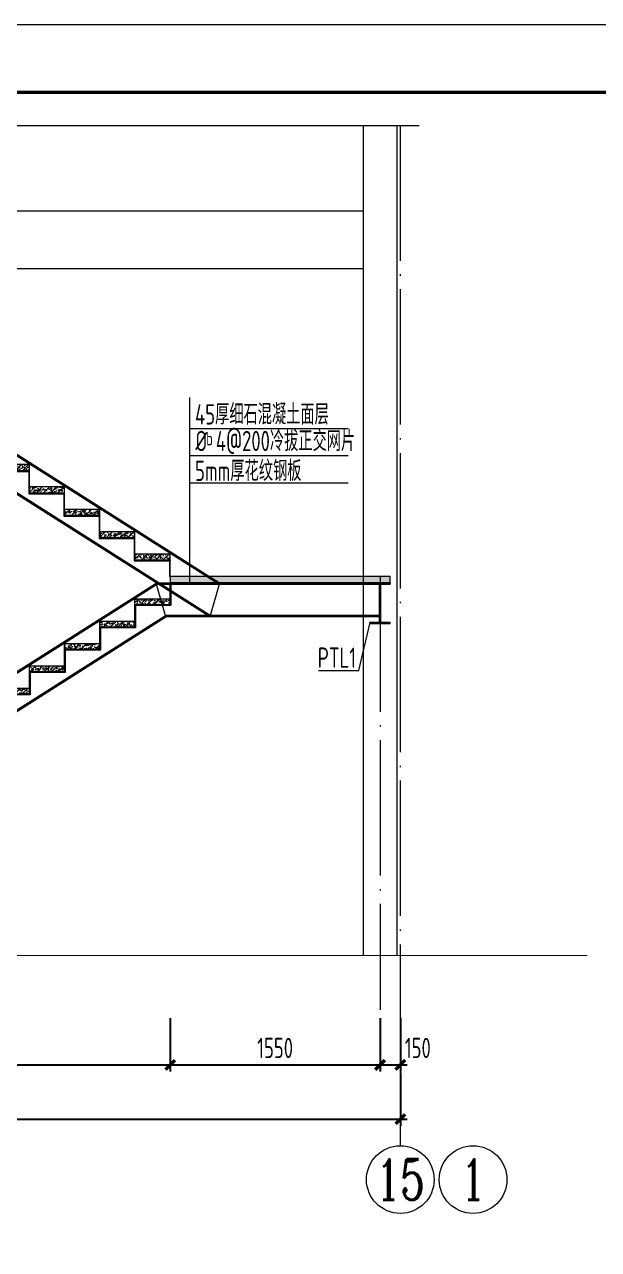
# Model space of a CAD drawing. Header units: millimetres. Extents: x 19781 to 898973, y -947928 to -267362.
# Drawn here: x 594010 to 602490, y -406059 to -387961 of the extents above; entities that cross this region are included whole.
import ezdxf
from ezdxf.enums import TextEntityAlignment as Align

# ---------------------------------------------------------------- set-up
doc = ezdxf.new("R2010")
doc.units = ezdxf.units.MM
doc.header["$LTSCALE"] = 100
doc.linetypes.add('DOTE', pattern=[2.42, 2, -0.2, 0.02, -0.2])
doc.layers.get('0').update_dxf_attribs({"lineweight": 18})
for name, color, linetype, lineweight in [('14', 2, 'Continuous', 18), ('BEAM_CON', 4, 'Continuous', 18), ('BORDER', 7, 'Continuous', 18), ('COLU', 7, 'Continuous', 18), ('DIM', 3, 'Continuous', 18), ('DOTE', 1, 'DOTE', 18), ('HATCH', 254, 'Continuous', 18), ('NUM', 7, 'Continuous', 18), ('REIN', 1, 'Continuous', 18), ('TEXT', 7, 'Continuous', 18), ('THIN', 7, 'Continuous', 18)]:
    doc.layers.add(name, color=color, linetype=linetype, lineweight=lineweight)
doc.styles.add('TSSD_Axis', font='complex.shx', dxfattribs={"width": 0.7, "bigfont": 'hztxt.shx'})
doc.styles.add('TSSD_REIN', font='tssdeng.shx', dxfattribs={"width": 0.7, "bigfont": 'hztxt.shx'})
doc.dimstyles.new('TSSD_100_100', dxfattribs={"dimtxt": 300, "dimasz": 100, "dimexe": 100, "dimexo": 250, "dimgap": 100, "dimtad": 1, "dimdec": 0, "dimzin": 0, "dimdsep": 46, "dimtxsty": 'TSSD_REIN', "dimblk": 'ARCHTICK', "dimcen": 0, "dimdle": 100, "dimclrt": 7, "dimadec": 0, "dimazin": 0, "dimtfac": 1, "dimtdec": 0, "dimtix": 1, "dimtmove": 2, "dimatfit": 3, "dimfxl": 1, "dimtolj": 1, "dimtzin": 0, "dimarcsym": 0})
pattern_1 = [(50, (0, 0), (-27.952457, 104.319989), [11.25, -123.75]), (355, (0, 0), (40.089027, 107.50061), [9, -99]), (100.4514, (8.97, -0.78), (-117.962509, 65.649419), [9.561028, -105.171317]), (46.1842, (0, 30), (-31.42214, 158.923406), [16.875, -185.625]), (96.6356, (13.34, 27.93), (-169.998147, 110.031268), [14.341543, -157.75695]), (351.1842, (0, 30), (140.19929, 146.11779), [13.5, -148.5]), (21, (15, 22.5), (26.127565, 104.791938), [11.25, -123.75]), (326, (15, 22.5), (87.179983, 74.586605), [9, -99]), (71.4514, (22.46, 17.47), (-71.344865, 114.607635), [9.561029, -105.171317]), (37.5, (0, 0), (1.8239783, 49.934078), [0.01, -97.8, 0.01, -100.5, 0.01, -99.375]), (7.5, (0, 0), (39.4604306, 59.1617568), [0.01, -57.3, 0.01, -95.55, 0.01, -37.875]), (327.5, (-33.45, 0), (80.0733654, -3.3832308), [0.01, -37.5, 0.01, -117, 0.01, -155.25]), (317.5, (-48.45, 0), (87.4779254, 15.0157473), [0.01, -48.75, 0.01, -77.7, 0.01, -110.25]), (45, (0, 0), (-53.0330086, 53.0330086), [])]
pattern_2 = [(45, (0, 0), (-28.2842712, 28.2842712), [])]

# ---------------------------------------------------------------- blocks, each defined once
blk = doc.blocks.new('A$C43ED3BB5')
at = {"layer": 'BEAM_CON', "lineweight": 5}
for p, q in [((300, 600), (0, 600)), ((0, 580), (0, 600)), ((300, 580), (0, 580)), ((140, 20), (140, 580)), ((160, 20), (160, 580)), ((300, 580), (300, 600)), ((300, 20), (0, 20)), ((0, 0), (0, 20)), ((300, 0), (0, 0)), ((300, 0), (300, 20))]:
    blk.add_line(p, q, dxfattribs=at)
blk = doc.blocks.new('ts_axno')
at = {"color": 0, "linetype": 'ByBlock', "lineweight": -2}
blk.add_circle((0, 0), 0.5, dxfattribs=at)
at = {"color": 0, "linetype": 'ByBlock', "lineweight": -2, "style": 'TSSD_Axis', "width": 0.7}
blk.add_attdef('A', text='', height=0.6, dxfattribs=at).set_placement((0, 0), align=Align.MIDDLE_CENTER)
blk = doc.blocks.new('_ArchTick_0')
at = {"color": 0, "linetype": 'ByBlock'}
blk.add_lwpolyline([(-0.71, -0.71, 0.5, 0.5, 0), (0.71, 0.71, 0.5, 0.5, 0)], format="xyseb", dxfattribs=at)
blk = doc.blocks.new('*X1057')
at = {"layer": 'DIM', "color": 0, "lineweight": -2, "ltscale": 100, "transparency": 16777216}
for p, q in [((585563, -403443), (585563, -404232)), ((599563, -403443), (599563, -404232)), ((585463, -404132), (599663, -404132))]:
    blk.add_line(p, q, dxfattribs=at)
at = {"layer": 'DIM', "color": 0, "lineweight": -2, "ltscale": 100, "transparency": 16777216, "xscale": 100, "yscale": 100, "zscale": 100, "rotation": 180}
blk.add_blockref('_ArchTick_0', (585563, -404132), dxfattribs=at)
at = {"layer": 'DIM', "color": 0, "lineweight": -2, "ltscale": 100, "transparency": 16777216, "xscale": 100, "yscale": 100, "zscale": 100}
blk.add_blockref('_ArchTick_0', (599563, -404132), dxfattribs=at)
at = {"layer": 'DIM', "color": 7, "ltscale": 100, "transparency": 16777216, "insert": (592563, -403882), "char_height": 300, "width": 2220, "attachment_point": 5, "style": 'TSSD_REIN'}
blk.add_mtext('7000', dxfattribs=at)
blk = doc.blocks.new('_ARCHTICK')
at = {"color": 0, "linetype": 'ByBlock', "const_width": 0.5}
blk.add_lwpolyline([(-0.5, -0.5), (0.5, 0.5)], dxfattribs=at)
blk = doc.blocks.new('*X1059')
at = {"layer": 'DIM', "color": 0, "lineweight": -2, "ltscale": 100, "transparency": 16777216}
for p, q in [((587843, -402643), (587843, -403432)), ((596163, -402643), (596163, -403432)), ((587743, -403332), (596263, -403332))]:
    blk.add_line(p, q, dxfattribs=at)
at = {"layer": 'DIM', "color": 0, "lineweight": -2, "ltscale": 100, "transparency": 16777216, "xscale": 100, "yscale": 100, "zscale": 100, "rotation": 180}
blk.add_blockref('_ArchTick_0', (587843, -403332), dxfattribs=at)
at = {"layer": 'DIM', "color": 0, "lineweight": -2, "ltscale": 100, "transparency": 16777216, "xscale": 100, "yscale": 100, "zscale": 100}
blk.add_blockref('_ArchTick_0', (596163, -403332), dxfattribs=at)
at = {"layer": 'DIM', "color": 7, "ltscale": 100, "transparency": 16777216, "insert": (592003, -403082), "char_height": 300, "width": 6510, "attachment_point": 5, "style": 'TSSD_REIN'}
blk.add_mtext('260x16=4160', dxfattribs=at)
blk = doc.blocks.new('*X1060')
at = {"layer": 'DIM', "color": 0, "lineweight": -2, "ltscale": 100, "transparency": 16777216}
for p, q in [((599263, -402643), (599263, -403432)), ((599563, -402643), (599563, -403432)), ((599163, -403332), (599663, -403332))]:
    blk.add_line(p, q, dxfattribs=at)
at = {"layer": 'DIM', "color": 0, "lineweight": -2, "ltscale": 100, "transparency": 16777216, "xscale": 100, "yscale": 100, "zscale": 100, "rotation": 180}
blk.add_blockref('_ArchTick_0', (599263, -403332), dxfattribs=at)
at = {"layer": 'DIM', "color": 0, "lineweight": -2, "ltscale": 100, "transparency": 16777216, "xscale": 100, "yscale": 100, "zscale": 100}
blk.add_blockref('_ArchTick_0', (599563, -403332), dxfattribs=at)
at = {"layer": 'DIM', "color": 7, "ltscale": 100, "transparency": 16777216, "insert": (599821, -403082), "char_height": 300, "width": 1530, "attachment_point": 5, "style": 'TSSD_REIN'}
blk.add_mtext('150', dxfattribs=at)
blk = doc.blocks.new('*X1061')
at = {"layer": 'DIM', "color": 0, "lineweight": -2, "ltscale": 100, "transparency": 16777216}
for p, q in [((596163, -402643), (596163, -403432)), ((599263, -402643), (599263, -403432)), ((596063, -403332), (599363, -403332))]:
    blk.add_line(p, q, dxfattribs=at)
at = {"layer": 'DIM', "color": 0, "lineweight": -2, "ltscale": 100, "transparency": 16777216, "xscale": 100, "yscale": 100, "zscale": 100, "rotation": 180}
blk.add_blockref('_ArchTick_0', (596163, -403332), dxfattribs=at)
at = {"layer": 'DIM', "color": 0, "lineweight": -2, "ltscale": 100, "transparency": 16777216, "xscale": 100, "yscale": 100, "zscale": 100}
blk.add_blockref('_ArchTick_0', (599263, -403332), dxfattribs=at)
at = {"layer": 'DIM', "color": 7, "ltscale": 100, "transparency": 16777216, "insert": (597713, -403082), "char_height": 300, "width": 2130, "attachment_point": 5, "style": 'TSSD_REIN'}
blk.add_mtext('1550', dxfattribs=at)

msp = doc.modelspace()

# ---------------------------------------------------------------- hatches: boundary and pattern name
at = {"layer": 'HATCH', "ltscale": 100}
h = msp.add_hatch(dxfattribs=at)
h.set_pattern_fill('METAL', color=256, style=0, pattern_type=0)
h.set_pattern_definition(pattern_2)
h.paths.add_polyline_path([(594072.55, -394794.02), (594082.55, -394794.02), (594082.55, -394554.02), (593562.55, -394554.02), (593562.55, -394464.02), (593552.55, -394464.02), (593552.55, -394564.02), (594072.55, -394564.02)], flags=0)
h = msp.add_hatch(dxfattribs=at)
h.set_pattern_fill('ARMORED', color=256, style=0, pattern_type=0)
h.set_pattern_definition(pattern_1)
h.paths.add_polyline_path([(593562.55, -394554.02), (594082.55, -394554.02), (594082.55, -394464.02), (593562.55, -394464.02)], flags=0)
h = msp.add_hatch(dxfattribs=at)
h.set_pattern_fill('METAL', color=256, style=0, pattern_type=0)
h.set_pattern_definition(pattern_2)
h.paths.add_polyline_path([(594592.55, -395124.02), (594602.55, -395124.02), (594602.55, -394884.02), (594082.55, -394884.02), (594082.55, -394794.02), (594072.55, -394794.02), (594072.55, -394894.02), (594592.55, -394894.02)], flags=0)
h = msp.add_hatch(dxfattribs=at)
h.set_pattern_fill('ARMORED', color=256, style=0, pattern_type=0)
h.set_pattern_definition(pattern_1)
h.paths.add_polyline_path([(594082.55, -394884.02), (594602.55, -394884.02), (594602.55, -394794.02), (594082.55, -394794.02)], flags=0)
h = msp.add_hatch(dxfattribs=at)
h.set_pattern_fill('METAL', color=256, style=0, pattern_type=0)
h.set_pattern_definition(pattern_2)
h.paths.add_polyline_path([(595112.55, -395454.02), (595122.55, -395454.02), (595122.55, -395214.02), (594602.55, -395214.02), (594602.55, -395124.02), (594592.55, -395124.02), (594592.55, -395224.02), (595112.55, -395224.02)], flags=0)
h = msp.add_hatch(dxfattribs=at)
h.set_pattern_fill('ARMORED', color=256, style=0, pattern_type=0)
h.set_pattern_definition(pattern_1)
h.paths.add_polyline_path([(594602.55, -395214.02), (595122.55, -395214.02), (595122.55, -395124.02), (594602.55, -395124.02)], flags=0)
h = msp.add_hatch(dxfattribs=at)
h.set_pattern_fill('METAL', color=256, style=0, pattern_type=0)
h.set_pattern_definition(pattern_2)
h.paths.add_polyline_path([(595632.55, -395784.02), (595642.55, -395784.02), (595642.55, -395544.02), (595122.55, -395544.02), (595122.55, -395454.02), (595112.55, -395454.02), (595112.55, -395554.02), (595632.55, -395554.02)], flags=0)
h = msp.add_hatch(dxfattribs=at)
h.set_pattern_fill('ARMORED', color=256, style=0, pattern_type=0)
h.set_pattern_definition(pattern_1)
h.paths.add_polyline_path([(595122.55, -395544.02), (595642.55, -395544.02), (595642.55, -395454.02), (595122.55, -395454.02)], flags=0)
h = msp.add_hatch(dxfattribs=at)
h.set_pattern_fill('METAL', color=256, style=0, pattern_type=0)
h.set_pattern_definition(pattern_2)
h.paths.add_polyline_path([(596152.55, -396114.02), (596162.55, -396114.02), (596162.55, -395874.02), (595642.55, -395874.02), (595642.55, -395784.02), (595632.55, -395784.02), (595632.55, -395884.02), (596152.55, -395884.02)], flags=0)
h = msp.add_hatch(dxfattribs=at)
h.set_pattern_fill('ARMORED', color=256, style=0, pattern_type=0)
h.set_pattern_definition(pattern_1)
h.paths.add_polyline_path([(595642.55, -395874.02), (596162.55, -395874.02), (596162.55, -395784.02), (595642.55, -395784.02)], flags=0)
h = msp.add_hatch(dxfattribs=at)
h.set_pattern_fill('ARMORED', color=256, style=0, pattern_type=0)
h.set_pattern_definition(pattern_1)
h.paths.add_polyline_path([(596162.55, -396204.02), (599412.55, -396204.02), (599412.55, -396114.02), (596162.55, -396114.02)], flags=0)
h = msp.add_hatch(dxfattribs=at)
h.set_pattern_fill('METAL', color=256, style=0, pattern_type=0)
h.set_pattern_definition(pattern_2)
h.paths.add_polyline_path([(599412.55, -396214.02), (596172.55, -396214.02), (596172.55, -396444.02), (596162.55, -396444.02), (596162.55, -396204.02), (599412.55, -396204.02)], flags=0)
h = msp.add_hatch(dxfattribs=at)
h.set_pattern_fill('ARMORED', color=256, style=0, pattern_type=0)
h.set_pattern_definition(pattern_1)
h.paths.add_polyline_path([(596162.55, -396534.02), (595642.55, -396534.02), (595642.55, -396444.02), (596162.55, -396444.02)], flags=0)
h = msp.add_hatch(dxfattribs=at)
h.set_pattern_fill('METAL', color=256, style=0, pattern_type=0)
h.set_pattern_definition(pattern_2)
h.paths.add_polyline_path([(595652.55, -396774.02), (595642.55, -396774.02), (595642.55, -396534.02), (596162.55, -396534.02), (596162.55, -396444.02), (596172.55, -396444.02), (596172.55, -396544.02), (595652.55, -396544.02)], flags=0)
h = msp.add_hatch(dxfattribs=at)
h.set_pattern_fill('ARMORED', color=256, style=0, pattern_type=0)
h.set_pattern_definition(pattern_1)
h.paths.add_polyline_path([(595642.55, -396864.02), (595122.55, -396864.02), (595122.55, -396774.02), (595642.55, -396774.02)], flags=0)
h = msp.add_hatch(dxfattribs=at)
h.set_pattern_fill('METAL', color=256, style=0, pattern_type=0)
h.set_pattern_definition(pattern_2)
h.paths.add_polyline_path([(595132.55, -397104.02), (595122.55, -397104.02), (595122.55, -396864.02), (595642.55, -396864.02), (595642.55, -396774.02), (595652.55, -396774.02), (595652.55, -396874.02), (595132.55, -396874.02)], flags=0)
h = msp.add_hatch(dxfattribs=at)
h.set_pattern_fill('ARMORED', color=256, style=0, pattern_type=0)
h.set_pattern_definition(pattern_1)
h.paths.add_polyline_path([(595122.55, -397194.02), (594602.55, -397194.02), (594602.55, -397104.02), (595122.55, -397104.02)], flags=0)
h = msp.add_hatch(dxfattribs=at)
h.set_pattern_fill('METAL', color=256, style=0, pattern_type=0)
h.set_pattern_definition(pattern_2)
h.paths.add_polyline_path([(594612.55, -397434.02), (594602.55, -397434.02), (594602.55, -397194.02), (595122.55, -397194.02), (595122.55, -397104.02), (595132.55, -397104.02), (595132.55, -397204.02), (594612.55, -397204.02)], flags=0)
h = msp.add_hatch(dxfattribs=at)
h.set_pattern_fill('ARMORED', color=256, style=0, pattern_type=0)
h.set_pattern_definition(pattern_1)
h.paths.add_polyline_path([(594602.55, -397524.02), (594082.55, -397524.02), (594082.55, -397434.02), (594602.55, -397434.02)], flags=0)
h = msp.add_hatch(dxfattribs=at)
h.set_pattern_fill('METAL', color=256, style=0, pattern_type=0)
h.set_pattern_definition(pattern_2)
h.paths.add_polyline_path([(594092.55, -397764.02), (594082.55, -397764.02), (594082.55, -397524.02), (594602.55, -397524.02), (594602.55, -397434.02), (594612.55, -397434.02), (594612.55, -397534.02), (594092.55, -397534.02)], flags=0)
h = msp.add_hatch(dxfattribs=at)
h.set_pattern_fill('ARMORED', color=256, style=0, pattern_type=0)
h.set_pattern_definition(pattern_1)
h.paths.add_polyline_path([(594082.55, -397854.02), (593562.55, -397854.02), (593562.55, -397764.02), (594082.55, -397764.02)], flags=0)
h = msp.add_hatch(dxfattribs=at)
h.set_pattern_fill('METAL', color=256, style=0, pattern_type=0)
h.set_pattern_definition(pattern_2)
h.paths.add_polyline_path([(593572.55, -398094.02), (593562.55, -398094.02), (593562.55, -397854.02), (594082.55, -397854.02), (594082.55, -397764.02), (594092.55, -397764.02), (594092.55, -397864.02), (593572.55, -397864.02)], flags=0)

# ---------------------------------------------------------------- linework, layer by layer
at = {"layer": '14', "ltscale": 100}
for p, q in [((599012.55, -389452), (599012.55, -401714.02)), ((599512.55, -389452), (599512.55, -401714.02)), ((596886.19, -396234.02), (588219.52, -390734.02)), ((596892, -396214.02), (588225.33, -390714.02)), ((596746.74, -396714.02), (588080.07, -391214.02)), ((596752.55, -396694.02), (588085.88, -391194.02)), ((587712.55, -401443.6), (595953.1, -396214.02)), ((587712.55, -401467.29), (595958.91, -396234.02)), ((599112.55, -396214.02), (595953.1, -396214.02)), ((596098.36, -396714.02), (595953.1, -396214.02)), ((599112.55, -396234.02), (595958.91, -396234.02)), ((596892, -396214.02), (596746.74, -396714.02)), ((588182.25, -401714.02), (596092.55, -396694.02)), ((588219.58, -401714.02), (596098.36, -396714.02)), ((599252.55, -396694.02), (596092.55, -396694.02)), ((599252.55, -396714.02), (596098.36, -396714.02))]:
    msp.add_line(p, q, dxfattribs=at)
at = {"layer": 'BEAM_CON', "color": 142}
for p, q in [((585812.55, -390714.02), (599012.55, -390714.02)), ((585812.55, -391565.02), (599012.55, -391565.02))]:
    msp.add_line(p, q, dxfattribs=at)
for points in [[(594072.55, -394794.02), (594082.55, -394794.02), (594082.55, -394554.02), (593562.55, -394554.02), (593562.55, -394464.02), (593552.55, -394464.02), (593552.55, -394564.02), (594072.55, -394564.02)], [(594592.55, -395124.02), (594602.55, -395124.02), (594602.55, -394884.02), (594082.55, -394884.02), (594082.55, -394794.02), (594072.55, -394794.02), (594072.55, -394894.02), (594592.55, -394894.02)], [(595112.55, -395454.02), (595122.55, -395454.02), (595122.55, -395214.02), (594602.55, -395214.02), (594602.55, -395124.02), (594592.55, -395124.02), (594592.55, -395224.02), (595112.55, -395224.02)], [(595632.55, -395784.02), (595642.55, -395784.02), (595642.55, -395544.02), (595122.55, -395544.02), (595122.55, -395454.02), (595112.55, -395454.02), (595112.55, -395554.02), (595632.55, -395554.02)], [(596152.55, -396114.02), (596162.55, -396114.02), (596162.55, -395874.02), (595642.55, -395874.02), (595642.55, -395784.02), (595632.55, -395784.02), (595632.55, -395884.02), (596152.55, -395884.02)], [(595652.55, -396774.02), (595642.55, -396774.02), (595642.55, -396534.02), (596162.55, -396534.02), (596162.55, -396444.02), (596172.55, -396444.02), (596172.55, -396544.02), (595652.55, -396544.02)], [(595132.55, -397104.02), (595122.55, -397104.02), (595122.55, -396864.02), (595642.55, -396864.02), (595642.55, -396774.02), (595652.55, -396774.02), (595652.55, -396874.02), (595132.55, -396874.02)], [(594612.55, -397434.02), (594602.55, -397434.02), (594602.55, -397194.02), (595122.55, -397194.02), (595122.55, -397104.02), (595132.55, -397104.02), (595132.55, -397204.02), (594612.55, -397204.02)], [(594092.55, -397764.02), (594082.55, -397764.02), (594082.55, -397524.02), (594602.55, -397524.02), (594602.55, -397434.02), (594612.55, -397434.02), (594612.55, -397534.02), (594092.55, -397534.02)], [(593572.55, -398094.02), (593562.55, -398094.02), (593562.55, -397854.02), (594082.55, -397854.02), (594082.55, -397764.02), (594092.55, -397764.02), (594092.55, -397864.02), (593572.55, -397864.02)]]:
    msp.add_lwpolyline(points, close=True, dxfattribs=at)
for points in [[(593562.55, -394554.02), (594082.55, -394554.02), (594082.55, -394464.02), (593562.55, -394464.02), (593562.55, -394554.02)], [(594082.55, -394884.02), (594602.55, -394884.02), (594602.55, -394794.02), (594082.55, -394794.02), (594082.55, -394884.02)], [(594602.55, -395214.02), (595122.55, -395214.02), (595122.55, -395124.02), (594602.55, -395124.02), (594602.55, -395214.02)], [(595122.55, -395544.02), (595642.55, -395544.02), (595642.55, -395454.02), (595122.55, -395454.02), (595122.55, -395544.02)], [(595642.55, -395874.02), (596162.55, -395874.02), (596162.55, -395784.02), (595642.55, -395784.02), (595642.55, -395874.02)], [(596162.55, -396204.02), (599412.55, -396204.02), (599412.55, -396114.02), (596162.55, -396114.02), (596162.55, -396204.02)], [(599412.55, -396214.02), (596172.55, -396214.02), (596172.55, -396444.02), (596162.55, -396444.02), (596162.55, -396204.02), (599412.55, -396204.02), (599412.55, -396214.02)], [(596162.55, -396534.02), (595642.55, -396534.02), (595642.55, -396444.02), (596162.55, -396444.02), (596162.55, -396534.02)], [(595642.55, -396864.02), (595122.55, -396864.02), (595122.55, -396774.02), (595642.55, -396774.02), (595642.55, -396864.02)], [(595122.55, -397194.02), (594602.55, -397194.02), (594602.55, -397104.02), (595122.55, -397104.02), (595122.55, -397194.02)], [(594602.55, -397524.02), (594082.55, -397524.02), (594082.55, -397434.02), (594602.55, -397434.02), (594602.55, -397524.02)], [(594082.55, -397854.02), (593562.55, -397854.02), (593562.55, -397764.02), (594082.55, -397764.02), (594082.55, -397854.02)]]:
    msp.add_lwpolyline(points, dxfattribs=at)
at = {"layer": 'BORDER'}
msp.add_lwpolyline([(523622, -429982), (523622, -387961), (612766.55, -387961), (612766.55, -429982)], close=True, dxfattribs=at)
msp.add_lwpolyline([(526123.25, -428981.5, 50.03, 50.03, 0), (526123.25, -388961.5, 50.03, 50.03, 0), (611766.05, -388961.5, 50.03, 50.03, 0), (611766.05, -428981.5, 50.03, 50.03, 0)], format="xyseb", close=True, dxfattribs=at)
at = {"layer": 'COLU', "linetype": 'ByBlock'}
for p, q in [((596451.65, -396204.02), (596451.65, -393474.08)), ((596451.65, -393930.55), (598790.53, -393930.55)), ((596451.65, -394331.09), (598790.53, -394331.09)), ((596451.65, -394731.64), (598790.53, -394731.64))]:
    msp.add_line(p, q, dxfattribs=at)
at = {"layer": 'DOTE', "linetype": 'DOTE', "ltscale": 10}
for p, q in [((599562.55, -389452), (599562.55, -404526)), ((599262.55, -396114.02), (599262.55, -402520))]:
    msp.add_line(p, q, dxfattribs=at)
at = {"layer": 'REIN', "color": 0, "lineweight": 5}
msp.add_lwpolyline([(584260.31, -401714.02, 15, 15, 0), (602327.31, -401714.02, 15, 15, 0)], format="xyseb", dxfattribs=at)
at = {"layer": 'TEXT'}
for p, q in [((598950.23, -397504.93), (599112.55, -396814.02)), ((598352.57, -397504.93), (598950.23, -397504.93))]:
    msp.add_line(p, q, dxfattribs=at)
at = {"layer": 'THIN', "ltscale": 100}
msp.add_lwpolyline([(585032.55, -389452), (592307.55, -389452), (592377.55, -389232), (592497.55, -389672), (592567.55, -389452), (599842.55, -389452)], dxfattribs=at)

# ---------------------------------------------------------------- block references
at = {"layer": '14', "ltscale": 100}
msp.add_blockref('A$C43ED3BB5', (599112.55, -396814.02), dxfattribs=at)
at = {"layer": 'NUM'}
ref = msp.add_blockref('ts_axno', (599562.55, -405026), dxfattribs=dict(at, xscale=1000, yscale=1000, zscale=1000))
ref.add_attrib('9', '15', dxfattribs={"height": 600, "style": 'TSSD_Axis', "width": 0.7}).set_placement((599562.55, -405026), align=Align.MIDDLE_CENTER)
ref = msp.add_blockref('ts_axno', (600637.48, -405026), dxfattribs=dict(at, xscale=1000, yscale=1000, zscale=1000))
ref.add_attrib('9', '1', dxfattribs={"height": 600, "style": 'TSSD_Axis', "width": 0.7}).set_placement((600637.48, -405026), align=Align.MIDDLE_CENTER)

# ---------------------------------------------------------------- texts
at = {"layer": 'TEXT', "style": 'TSSD_REIN', "width": 0.7}
for s, height, p in [('45厚细石混凝土面层', 300, (596529.83, -393870.81)), ('b', 200, (596695.47, -394178.83)), ('5mm厚花纹钢板', 300, (596529.83, -394705.11)), ('PTL1', 300, (598341.99, -397465.15))]:
    msp.add_text(s, height=height, dxfattribs=at).set_placement(p)
at = {"layer": 'TEXT', "insert": (596535.48, -394307.82), "char_height": 300, "width": 3668.9999, "attachment_point": 7, "style": 'TSSD_REIN'}
msp.add_mtext('%%C 4@200冷拔正交网片', dxfattribs=at)

# ---------------------------------------------------------------- dimensions: what is measured, and where the dimension line sits
at = {"layer": 'DIM', "ltscale": 100}
for base, p1, p2, text, picture, middle in [((596162.55, -403332.24), (587842.55, -402393.49), (596162.55, -402393.49), '260x16=4160', '*X1059', (592002.55, -403082.24)), ((599262.55, -403332.24), (596162.55, -402393.49), (599262.55, -402393.49), '1550', '*X1061', (597712.55, -403082.24)), ((599562.55, -404132.24), (585562.55, -403193.49), (599562.55, -403193.49), '7000', '*X1057', (592562.55, -403882.24))]:
    dim = msp.add_linear_dim(base=base, p1=p1, p2=p2, text=text, dimstyle='TSSD_100_100', override={"dimsah": 1}, dxfattribs=at)
    dim.commit()
    dim.dimension.update_dxf_attribs({"geometry": picture, "text_midpoint": middle})
dim = msp.add_linear_dim(base=(599562.55, -403332.24), p1=(599262.55, -402393.49), p2=(599562.55, -402393.49), angle=0, text='150', dimstyle='TSSD_100_100', override={"dimsah": 1}, dxfattribs=at)
dim.commit()
dim.dimension.update_dxf_attribs({"geometry": '*X1060', "text_midpoint": (599820.63, -403082.24), "dimtype": 160})

doc.saveas('drawing.dxf')
